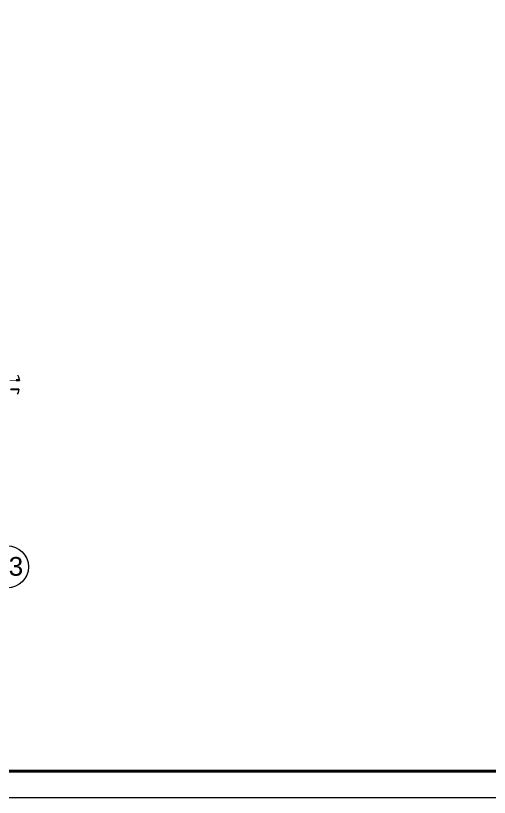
# Model space of a CAD drawing. Header units: millimetres. Extents: x -3817 to 677485, y -22715 to 103890.
# Drawn here: x 10712 to 11066, y -19807 to -19222 of the extents above; entities that cross this region are included whole.
import ezdxf

# ---------------------------------------------------------------- set-up
doc = ezdxf.new("R2010")
doc.units = ezdxf.units.MM
doc.layers.add('PDF _Геометрия', color=7, linetype='Continuous', true_color=0x1d1d1d)
doc.layers.add('PDF _Сплошная заливка', color=7, linetype='Continuous', true_color=0xffffff)
doc.layers.add('PDF _Текст', color=7, linetype='Continuous')
doc.styles.add('PDF ArialMT', font='arial.ttf')

msp = doc.modelspace()

# ---------------------------------------------------------------- linework, layer by layer
at = {"layer": 'PDF _Геометрия', "color": 7, "lineweight": 9}
msp.add_lwpolyline([(12687.14, -17468.51), (9376.24, -17468.51), (9376.24, -19807.01), (12687.14, -19807.01)], close=True, dxfattribs=at)
at = {"layer": 'PDF _Геометрия', "color": 7, "lineweight": 40}
msp.add_lwpolyline([(12667.46, -19787.33), (12667.46, -17488.2), (9454.97, -17488.2), (9454.97, -19787.33)], close=True, dxfattribs=at)
at = {"layer": 'PDF _Геометрия', "color": 253, "lineweight": 9, "true_color": 0xaaaaaa}
for points in [[(10712.99, -19491.14), (10713.86, -19492.44), (10714.43, -19495.33)], [(10712.03, -19495.33), (10714.43, -19495.33), (10714.43, -19494.86), (10712.03, -19494.86)], [(10713.47, -19501.81), (10707.92, -19501.81)], [(10713.47, -19502.16), (10707.92, -19502.16)], [(10711.87, -19501.73), (10714.1, -19501.73), (10713.58, -19504.34), (10712.76, -19505.56)], [(10713.47, -19501.73), (10713.47, -19502.09)]]:
    msp.add_lwpolyline(points, dxfattribs=at)
msp.add_lwpolyline([(10711.87, -19501.73), (10714.1, -19501.73), (10714.1, -19502.09), (10711.87, -19502.09), (10714.1, -19502.09), (10714.1, -19501.73)], close=True, dxfattribs=at)
msp.add_circle((10705.47, -19634.63), 15.75, dxfattribs=at)
at = {"layer": 'PDF _Геометрия', "color": 253, "lineweight": 20, "true_color": 0xaaaaaa}
msp.add_circle((10705.47, -19634.63), 15.75, dxfattribs=at)
at = {"layer": 'PDF _Сплошная заливка', "color": 254, "lineweight": 60, "true_color": 0xe2e2e2, "transparency": 33554559}
for points in [[(10714.43, -19495.33), (10714.43, -19494.86), (10707.27, -19495.33), (10707.27, -19494.86)], [(10714.1, -19502.09), (10714.1, -19501.73), (10707.29, -19502.09), (10707.29, -19501.73)]]:
    msp.add_solid(points, dxfattribs=at)

# ---------------------------------------------------------------- texts
at = {"layer": 'PDF _Текст', "color": 9, "true_color": 0xbebebe, "insert": (10695.53, -19634.35), "char_height": 14, "attachment_point": 4, "style": 'PDF ArialMT'}
msp.add_mtext('33', dxfattribs=at)

doc.saveas('drawing.dxf')
